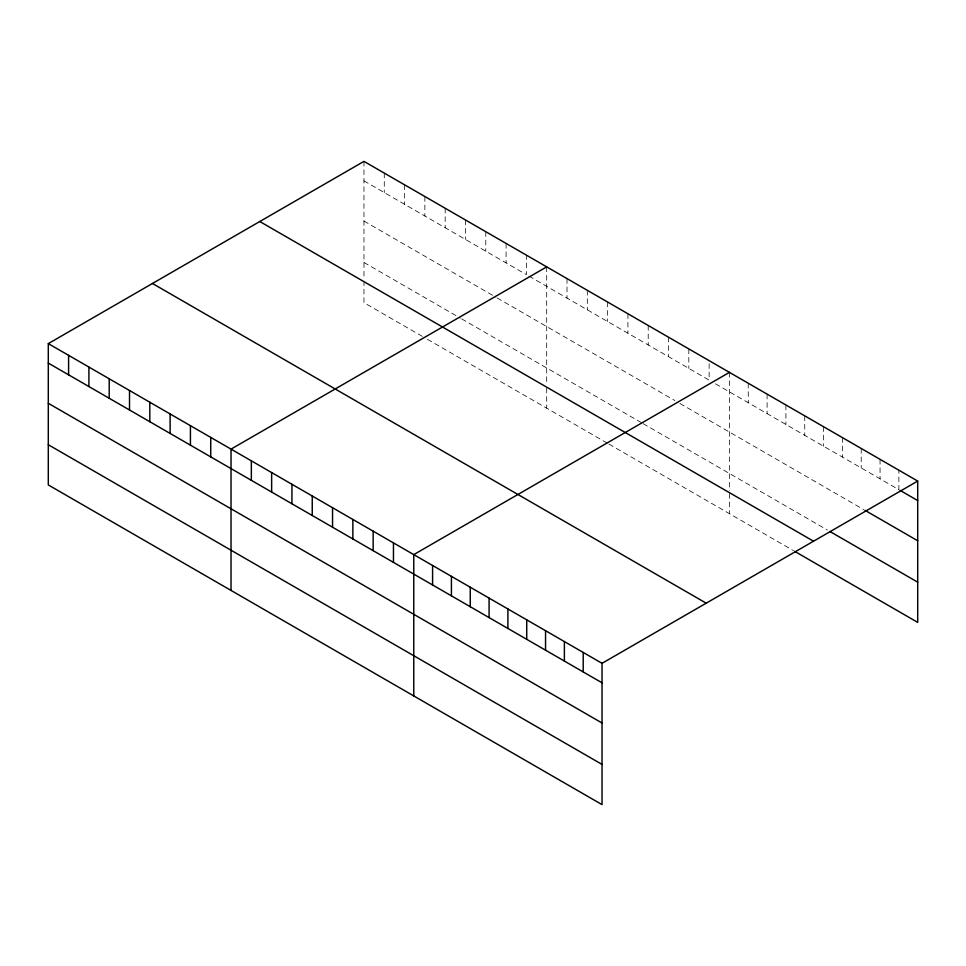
<?xml version="1.0" encoding="UTF-8"?>
<svg xmlns="http://www.w3.org/2000/svg" width="966" height="966" viewBox="0 0 966 966"><rect width="100%" height="100%" fill="white"/><g stroke="black" fill="none" stroke-linecap="round" stroke-linejoin="round"><path stroke-width="0.72" stroke-dasharray="4.83 3.62" d="M363.965 161.37L363.965 278.268M363.965 180.859L526.398 274.634L526.398 255.157M528.933 276.107L709.129 380.133L709.129 360.656M715.468 383.804L898.875 489.69L898.875 470.2M363.965 221.057L495.944 297.25M497.212 297.987L674.86 400.552M679.943 403.486L863.725 509.601M363.965 262.474L460.408 318.164M461.676 318.889L641.871 422.927M643.139 423.663L827.331 529.996M422.335 336.385L363.965 302.684L363.965 282.579M427.419 339.308L607.614 443.346M608.882 444.082L793.436 550.632M880.05 459.333L880.05 478.81M861.213 448.465L861.213 467.942M842.388 437.598L842.388 457.075M823.563 426.718L823.563 446.207M804.738 415.851L804.738 435.34M785.913 404.983L785.913 424.472M767.089 394.116L767.089 413.593M748.252 383.248L748.252 402.725M729.427 372.369L729.427 490.704M729.427 493.578L729.427 513.683M688.818 348.931L688.818 368.408M668.52 337.206L668.52 356.695M648.21 325.482L648.21 344.971M627.912 313.769L627.912 333.246M607.614 302.044L607.614 321.521M587.304 290.319L587.304 309.808M567.006 278.594L567.006 298.083M546.696 266.87L546.696 383.768M546.696 388.078L546.696 408.183M506.087 243.432L506.087 262.909M485.789 231.707L485.789 251.196M465.479 219.982L465.479 239.471M445.181 208.27L445.181 227.747M424.871 196.545L424.871 216.022M404.573 184.82L404.573 204.309M384.275 173.095L384.275 192.584"/><path stroke-width="1.45" d="M48.3 343.618L602.035 663.316L602.035 804.63L48.3 484.932L48.3 343.618L363.965 161.37L917.7 481.068L917.7 622.382L794.692 551.357M546.696 266.87L231.031 449.118L231.031 590.431M729.427 372.369L413.762 554.617L413.762 695.931M602.035 663.316L917.7 481.068M900.131 490.414L917.7 500.557M864.981 510.326L917.7 540.755M829.842 531.445L917.7 582.172M259.794 221.516L813.529 541.214M152.471 283.485L706.206 603.182M48.3 363.107L602.035 682.805M48.3 403.305L602.035 723.003M48.3 444.722L602.035 764.42M583.21 652.448L583.21 671.938M564.385 641.581L564.385 661.058M545.548 630.713L545.548 650.19M526.724 619.846L526.724 639.323M507.899 608.966L507.899 628.455M489.074 598.099L489.074 617.588M470.249 587.231L470.249 606.72M451.424 576.364L451.424 595.841M432.587 565.496L432.587 584.973M393.464 542.904L393.464 562.381M373.154 531.179L373.154 550.656M352.856 519.454L352.856 538.943M332.546 507.73L332.546 527.219M312.247 496.017L312.247 515.494M291.937 484.292L291.937 503.769M271.639 472.567L271.639 492.056M251.341 460.842L251.341 480.331M210.733 437.405L210.733 456.882M190.423 425.68L190.423 445.157M170.125 413.955L170.125 433.444M149.815 402.23L149.815 421.719M129.516 390.518L129.516 409.995M109.206 378.793L109.206 398.27M88.908 367.068L88.908 386.557M68.598 355.343L68.598 374.832"/></g></svg>
